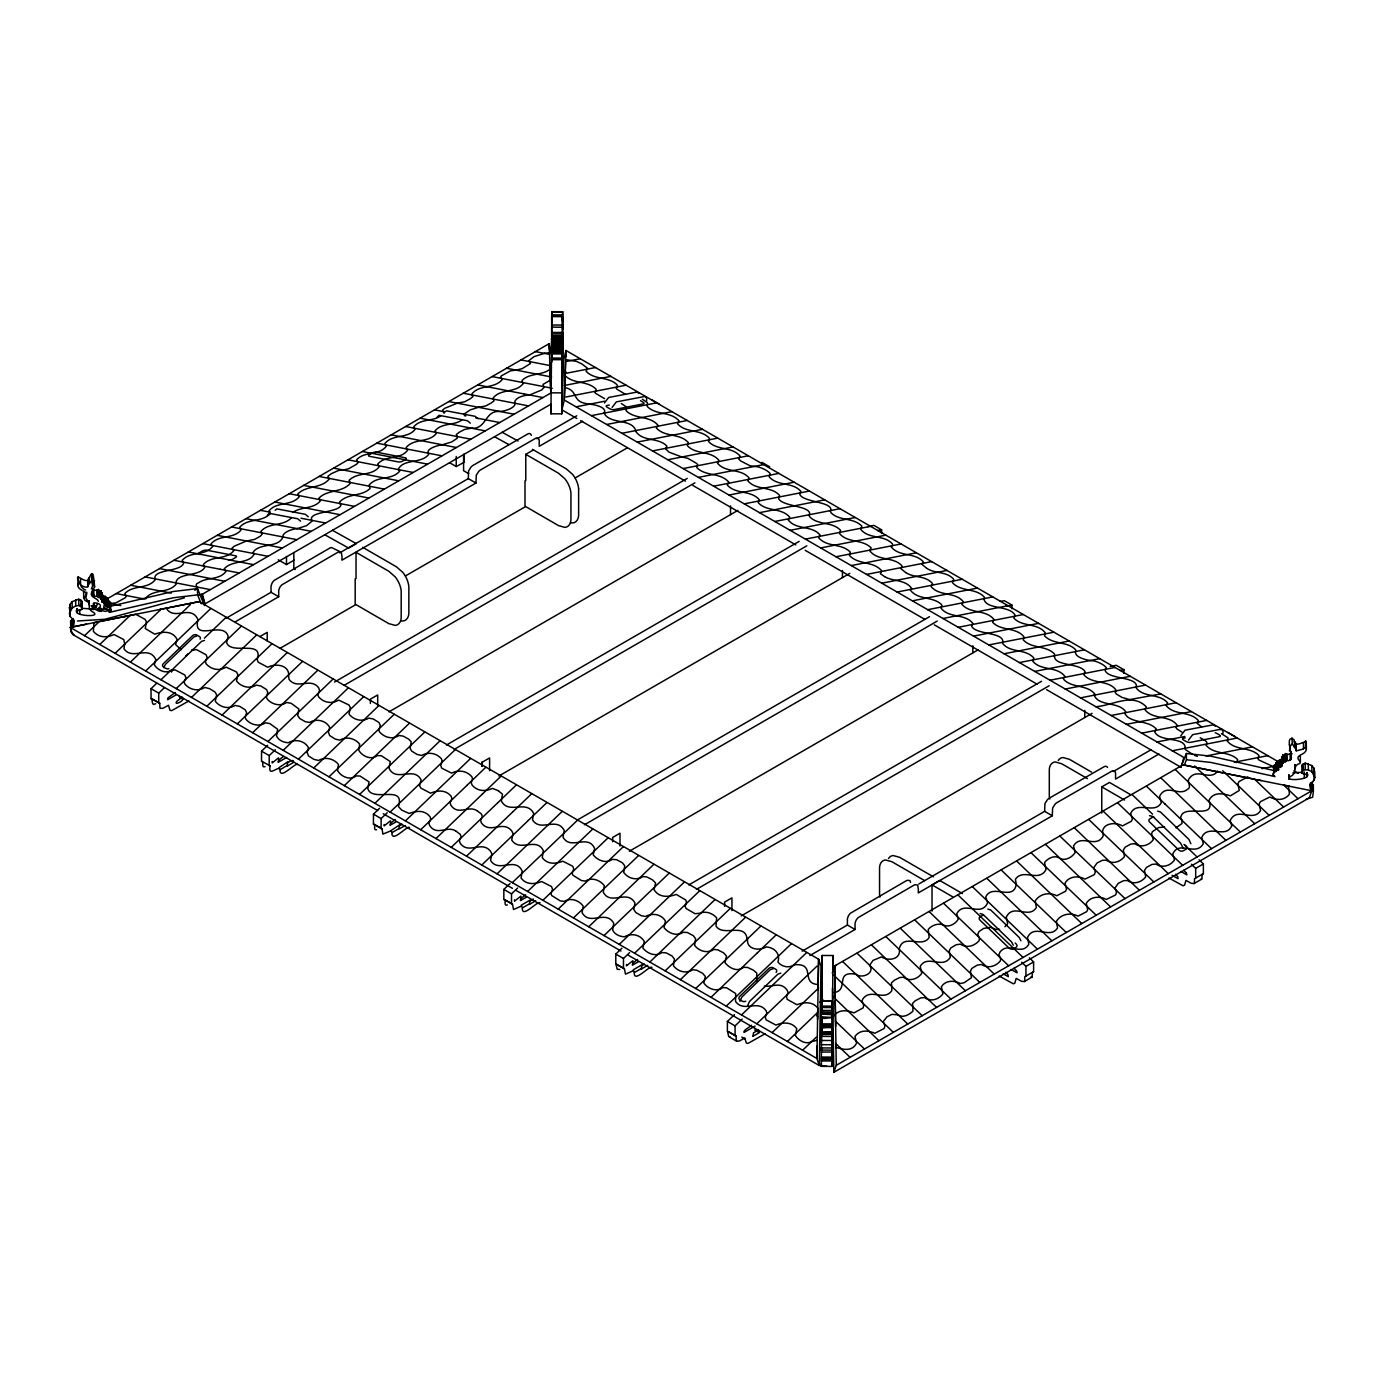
<?xml version="1.0" encoding="UTF-8"?>
<svg xmlns="http://www.w3.org/2000/svg" width="1384" height="1384" viewBox="0 0 1384 1384"><rect width="100%" height="100%" fill="white"/><g stroke="black" fill="none" stroke-linecap="round" stroke-linejoin="round"><path stroke-width="1.5" d="M562.406 360.515L562.51 342.177L551.611 342.021L551.87 362.037M551.697 340.377L551.818 332.973L551.801 346.917M561.8 410.892L561.748 413.851L550.901 413.816L551.576 350.014M107.26 598.788L549.188 343.647C550.988 356.882 549.984 351.951 562.423 351.882L562.665 333.008L562.648 338.44M562.475 340.101L562.51 346.536L551.593 346.398L562.458 346.433L562.492 338.198M562.527 320.102L562.631 311.729L551.766 311.677L551.714 321.019L551.68 316.417L562.527 316.434L562.544 325.24M562.475 351.865C562.44 348.301 562.458 355.896 562.475 351.986M562.51 353.456L562.492 346.986L551.593 347.211L551.576 349.858L562.492 350.1M562.44 351.121L562.458 345.481L551.593 345.429M562.475 346.761L562.631 336.918L562.527 340.274M562.492 337.921L562.579 324.548M562.492 336.398L562.544 329.305M562.527 329.478L562.527 318.043M821.663 1016.306L821.317 1066.355L832.182 1066.389L832.32 1001.376M832.338 1032.083L821.456 1032.516L832.338 1032.083L832.234 1042.498L832.251 1033.658L821.387 1033.606L821.369 1042.463M821.421 1022.655L821.508 1020.354L821.473 1030.301L821.594 1021.444M821.421 1022.032L821.421 1016.6L821.56 1019.385M821.577 1018.07L821.56 1016.444L821.594 1018.364M821.352 1036.391L832.199 1036.443L832.182 1066.389M832.32 1032.741L832.286 1025.423M832.268 1025.561L833.064 955.514L822.2 955.479L822.027 972.329M832.32 1014.576C832.389 1010.579 832.424 1020.7 832.389 1015.804M551.732 332.835L551.68 351.276M562.527 332.471L551.68 332.42L551.766 311.677M551.818 358.023L551.576 350.93L562.44 350.982M561.748 413.851L562.665 346.969M551.593 346.657L562.44 347.92L562.631 340.689L562.492 336.035L551.645 336.001L551.766 319.808M562.579 331.606L562.527 335.239M562.475 347.574L551.576 347.626L551.749 336.398M562.544 344.789L551.611 344.945M562.527 342.713C564.032 337.99 551.507 340.256 551.611 341.658C570.917 343.215 562.267 340.585 551.611 341.121M832.303 1032.568L821.456 1032.516L821.577 1020.164L821.404 1023.849L832.268 1023.883M821.49 1022.413L821.49 1023.312L821.49 1020.389L821.473 1027.724L821.542 1025.457M821.421 1021.219L821.542 1016.41M821.439 1008.607C821.992 1017.828 817.494 1020.043 832.424 1017.292M821.473 1008.261L821.473 1003.677M832.303 1007.569L821.439 1007.517L821.473 1001.064L832.32 1001.099L832.407 1018.434M821.56 1022.776L821.594 1020.475M832.389 1016.652L832.424 1019.091M881.591 533.446L881.591 529.812L873.927 525.384L867.854 526.526M1011.981 608.718L1011.981 605.102L1004.3 600.673L1000.269 601.434M1123.929 673.351L1123.929 669.735L1116.265 665.306L1110.193 666.448M562.527 317.524L562.527 316.469L551.68 316.417L551.697 318.631M562.406 357.954L562.423 356.761M562.613 316.78L562.579 324.323M562.561 320.465L562.631 311.729M562.596 338.578L562.613 336.45M562.579 325.586L562.561 327.281L551.68 327.091M821.421 1021.011L821.421 1018.416M821.56 1024.904L821.594 1022.672L821.56 1024.073M821.473 1010.908L821.473 1009.23M551.576 349.391L562.44 349.235L561.973 381.603M562.596 320.137L562.579 321.849M562.406 357.712L562.613 343.768M551.662 349.685L551.68 348.56L562.44 348.612L562.423 352.28M562.492 341.571L551.611 342.35M562.665 345.948L562.683 343.163M832.407 1016.029L832.268 1017.465L821.421 1016.842M551.576 352.332L562.423 352.384L562.458 353.923L551.559 353.941M562.527 341.018L562.631 339.461M821.49 1034.557L821.473 1032.17M821.577 1017.344L821.508 1017.621M832.32 1001.099L821.473 1001.064M551.611 341.45L562.475 341.156M562.44 353.162L551.576 353.093M562.406 356.069L562.423 355.428M821.75 1010.441L822.113 966.015M821.854 1012.88L822.2 955.479M821.663 1033.831L821.819 1016.929M832.389 1014.853L832.286 1016.894M1306.288 743L1306.288 741.893C1303.278 741.028 1294.351 748.917 1293.919 739.402C1284.473 734.731 1292.587 753.744 1291.203 759.384L1288.573 760.716L1285.459 759.799L1285.822 761.581L1282.812 761.978L1282.743 755.11L1285.753 755.318L1285.442 753.64L1285.303 760.387M1306.236 799.07L1312.62 797.271L1313.381 791.44L1310.596 789.157L1309.835 784.572L1314.194 780.074L1314.8 777.583L1311.911 771.805L1308.347 769.798L1303.001 770.127L1301.998 773.31L1305.475 774.573L1306.859 772.808L1307.897 774.919L1306.98 776.666C1304.039 780.299 1280.892 781.164 1292.345 775.403C1296.704 771.77 1292.604 765.11 1299.922 763.501L1300.389 761.875C1292.708 754.28 1305.51 755.993 1306.358 749.263L1305.596 740.665L1305.51 746.979L1302.776 749.211L1296.237 750.872L1295.424 742.135M551.766 339.426L551.749 340.17M561.921 383.974L561.869 388.593M817.581 1019.61L817.754 1008.019C812.391 1001.289 803.862 1002.051 796.855 1004.732L787.167 999.317L786.544 996.705L788.136 992.397L787.098 990.148C780.732 981.048 772.151 987.398 764.366 986.083M821.369 1050.491L821.404 1047.498M562.492 336.623L551.628 336.191L562.492 336.053M562.527 345.758L551.593 345.671M832.303 1027.62L821.439 1027.585L832.303 1026.98M562.492 360.705L562.423 363.975M817.131 1046.027L816.923 1058.501L819.328 1065.542L628.457 955.341M821.317 1066.355L821.387 1063.552M444.091 413.28L442.551 410.166L444.662 408.349L457.222 403.177M550.901 413.816L551.057 404.336M818.584 959.181L816.923 1058.501L70.255 627.419L199.21 601.59L818.584 959.181L820.989 966.205L819.328 1065.542M832.251 1012.223L821.369 1011.964M551.593 345.221L562.458 345.343M818.065 989.698L818.584 959.181M94.614 586.937C90.029 576.851 92.797 563.098 94.614 586.937L92.469 590.259L93.922 596.331C98.541 595.985 99.752 596.798 100.669 598.355C105.547 608.406 101.222 583.737 101.966 601.348M103.921 595.864C105.426 612.645 104.25 597.715 102.52 594.757M287.093 766.148L287.664 761.892L279.066 767.618M390.98 830.608L399.578 824.864L398.713 829.172L405.218 825.556M540.002 902.801C537.822 900.309 521.941 918.941 522.304 908.215A3.927 2.266 -60 0 0 522.27 907.679L521.37 905.119L529.968 900.154L529.38 904.409M651.951 967.433C649.771 964.942 633.889 983.574 634.27 972.848A3.927 2.266 -60 0 0 634.218 972.312L633.318 969.751L641.917 964.786L641.346 969.042M561.887 388.16L562.371 367.192M562.475 338.959L551.611 338.976M576.868 418.487L561.904 409.837L564.309 400.045L565.675 359.598L576.817 361.483L582.058 364.078L587.56 368.3L586.107 371.275C594.566 380.254 608.043 376.258 616.797 384.527L617.593 386.101L615.984 387.814L616.883 389.198L625.533 394.353M562.492 343.665L551.611 343.751L562.458 344.547M104.077 602.005L103.091 602.421L103.091 595.899M551.628 338.682L551.611 339.945M821.387 1033.606L832.251 1033.658M565.779 356.709L565.969 350.481L1278.954 762.117M73.127 619.34L70.619 621.329L71.38 627.142M70.619 621.329L70.809 631.796L73.888 634.668M201.234 603.787L197.618 594.878L173.26 597.767L109.094 612.42C114.578 608.873 106.239 607.472 107.987 605.984L108.073 605.085C101.689 603.874 106.758 586.712 104.924 603.234M561.904 409.837L563.565 360.29L565.969 350.481L564.309 400.045L1184.462 757.792M832.493 988.089L833.86 1072.323L1309.385 797.789L1311.79 790.766L1182.991 764.85L834.656 965.963L835.158 996.515M278.893 760.076L283.305 756.529M390.807 823.065L395.218 819.501M633.145 962.97L637.557 959.423M744.765 1030.215L751.581 1025.267M869.654 965.323L872.993 960.409L881.435 956.915C888.476 961.465 901.382 959.475 899.254 948.767C903.337 932.799 922.021 948.819 929.148 937.504L928.231 929.46C931.761 925.135 938.196 922.92 943.49 924.962M89.147 600.639L89.32 608.839L91.742 611.399C103.177 617.074 80.047 616.382 77.089 612.766L76.172 611.036L77.227 608.908L78.611 610.655L82.089 609.375L82.123 601.417L78.767 599.203L72.089 601.677L69.788 604.583L69.875 616.243L74.234 620.689L73.49 625.291L70.688 627.592M82.089 609.375L82.123 601.417M198.258 594.947L202.479 594.151L550.797 393.039L549.811 362.971M646.691 400.495L646.518 397.813L644.823 396.464L616.33 401.896L612.126 407.38M1223.041 733.243L1222.868 730.562L1221.172 729.212L1192.679 734.662L1188.475 740.129M188.899 700.961L171.702 710.615L169.972 710.303L168.485 705.252L163.053 708.262L160.267 708.366A3.373 1.955 -60 0 1 159.939 707.881L159.714 703.262L151.046 698.557L151.046 688.696L156.721 683.229M158.727 703.003L158.727 693.124L164.385 687.675M297.698 764.539C295.519 762.048 279.637 780.663 280.018 769.954A3.927 2.266 -60 0 0 279.966 769.418C278.34 765.266 267.648 777.981 270.191 765.888L261.524 761.183L261.541 751.166L267.648 745.319M409.612 827.528C407.432 825.037 391.551 843.652 391.932 832.926A3.927 2.266 -60 0 0 391.88 832.389L390.876 830.85L382.849 834.119L382.105 828.86L373.438 824.155L373.455 814.138L379.562 808.308M381.119 828.583L381.136 818.584L387.226 812.737M521.266 906.139L513.516 909.513L512.478 904.15L503.828 899.444L503.845 889.428L509.952 883.58M511.509 903.873L511.526 893.856L517.616 888.026M633.215 970.772L625.464 974.146L624.443 968.783L615.776 964.077L615.793 954.06L621.9 948.213M623.457 968.506L623.475 958.489L629.564 952.659M765.248 1033.71L748.035 1043.38L746.322 1043.069L744.834 1038L739.402 1041.01L736.617 1041.131A3.373 1.955 -60 0 1 736.288 1040.63L736.063 1036.028L727.396 1031.322L727.396 1021.444L734.471 1014.628M735.077 1035.751L735.077 1025.873L742.153 1019.056M1291.203 759.384L1291.255 751.564M105.53 596.642L107.987 598.822L107.295 600.483M1283.4 756.218L1281.67 756.927L1282.311 757.999M339.599 552.908L468.294 478.604L468.605 470.837L470.975 467.083A6.937 4.014 -60 0 1 472.913 465.457L528.29 433.694A6.868 3.962 -60 0 1 529.639 433.59A7.145 4.117 -60 0 1 530.591 433.97L531.421 435.303M225.817 618.406L271.039 592.3L271.039 586.816A5.917 3.408 -60 0 1 271.16 585.57L271.991 583.269A7.145 4.117 -60 0 1 272.942 581.799A6.868 3.962 -60 0 1 274.292 580.328L329.669 548.151A6.937 4.014 -60 0 1 331.606 547.562L341.329 552.303L342.021 556.852A58.249 33.631 -60 0 1 341.935 560.174L475.975 483.033L476.269 475.266L478.656 471.512A6.937 4.014 -60 0 1 480.577 469.885L535.971 438.123A6.868 3.962 -60 0 1 537.321 438.036A7.145 4.117 -60 0 1 538.272 438.399L539.103 439.731A5.917 3.408 -60 0 1 539.224 440.839L539.224 446.323L582.629 421.272M918.803 884.013L1044.643 811.353L1044.937 803.585L1047.325 799.831A6.937 4.014 -60 0 1 1049.245 798.205L1104.64 766.442A6.868 3.962 -60 0 1 1105.989 766.355A7.145 4.117 -60 0 1 1106.94 766.719L1107.546 767.411M809.848 955.583L855.053 929.477L855.053 923.993A5.917 3.408 -60 0 1 855.174 922.765L856.004 920.446A7.145 4.117 -60 0 1 856.609 919.495A6.868 3.962 -60 0 1 858.305 917.523L913.699 885.327A6.937 4.014 -60 0 1 915.637 884.739L917.679 885.068L918.37 889.601A58.249 33.631 -60 0 1 918.284 892.922L1052.307 815.782L1052.619 808.014L1055.006 804.277A6.937 4.014 -60 0 1 1056.926 802.634L1112.321 770.871A6.868 3.962 -60 0 1 1113.67 770.784A7.145 4.117 -60 0 1 1114.622 771.148L1115.452 772.497A5.917 3.408 -60 0 1 1115.573 773.587L1115.573 779.071L1158.979 754.021M106.724 604.998L106.741 598.303L105.27 598.615M145.977 598.788L146.22 597.473C154.61 588.84 168.761 593.632 176.477 583.823L175.889 582.906M739.904 1001.393L741.789 997.12L770.283 969.665L773.172 968.731M747.585 1005.822L749.453 1001.549L777.946 974.094L780.836 973.177M1294.68 766.58L1295.026 764.729M69.269 613.752L72.176 607.939L75.739 605.915L78.836 605.465L82.192 607.68M1280.373 760.923C1274.975 760.871 1282.484 776.459 1280.217 759.92C1282.068 760.889 1280.961 758.726 1282.311 758.83M1280.442 767.186L1280.408 760.768M168.398 697.553L175.249 692.519M521.18 898.424L525.609 894.791M1314.125 773.812L1314.143 768.414L1311.824 765.542L1305.164 763.12L1301.808 765.352L1301.998 773.31M1183.701 757.636L1181.763 765.473L1182.991 764.85M1311.669 785.489L1312.638 781.562M267.302 515.402L269.188 513.308L297.664 518.74L300.57 521.163M437.05 417.397L438.936 415.304L467.429 420.736L470.318 423.158M89.441 577.266C87.313 588.39 70.999 566.229 80.583 584.965C92.832 592.438 86.206 578.529 91.759 573.668M89.51 583.529L91.967 579.896L91.898 573.616M183.069 699.439L182.809 698.314A5.882 3.391 -60 0 0 182.29 698.193L179.211 696.412M293.546 762.048L293.287 760.941A6.055 3.495 -60 0 0 292.751 760.802L292.733 760.422M759.418 1032.187L759.297 1031.132A5.882 3.391 -60 0 0 758.622 1030.942L758.622 1029.904L753.501 1032.81L752.965 1036.287M288.478 675.306L289.048 679.336C297.491 690.408 310.5 676.655 318.822 688.056L319.566 690.702L317.818 694.803L318.701 696.982C324.081 703.02 332.108 704.024 338.786 700.114L348.958 705.01L350.36 707.639L349.01 714.092C353.872 720.147 362.227 722.102 368.853 718.106L373.403 719.04L378.974 722.517L380.323 725.424L378.818 729.939L379.527 731.911C384.475 737.586 392.589 739.834 398.99 735.475L403.298 736.167L408.764 739.194L411.204 741.772L410.131 748.329L411.723 751.114L417.034 754.418L421.584 755.456C428.244 751.737 436.41 752.844 441.496 758.916L442.205 761.079L440.717 765.421L441.686 768.137L451.582 773.137C458.398 769.677 466.391 770.594 471.754 776.614L472.584 778.811L471.2 782.773L472.238 785.299C477.791 791.579 485.628 791.562 492.462 788.413L498.05 790.593M604.462 402.952L608.649 397.467L637.142 392.035L638.837 393.367M1180.811 735.7L1184.998 730.216L1213.491 724.784L1215.187 726.133M1116.404 690.806C1109.657 679.388 1092.53 684.751 1084.07 675.011L1084.156 673.506L1114.985 667.451M110.703 610.638L110.651 602.438L107.139 600.881M288.702 675.081C288.893 664.701 275.07 663.213 267.804 667.278L258.22 662.227L257.199 659.666C263.911 639.01 231.266 655.566 226.595 642.626L228.135 636.242C223.205 620.482 193.327 641.917 197.687 620.776A6.453 4.706 -18.9 0 0 197.445 618.527C190.075 605.085 175.093 620.24 166.824 609.133M163.745 667.659L165.44 664.372L193.933 636.917L196.822 635.983M171.426 672.105L173.121 668.801L201.597 641.346L204.503 640.411M832.234 972.987L835.936 965.219M833.86 1072.323L836.282 1065.299L834.656 965.963M1276.826 763.259L1278.141 762.463M124.698 644.114L123.816 639.598L114.076 634.547C107.122 637.73 99.025 638.093 93.368 631.346L93.956 622.679L135.77 614.306L145.147 619.409L146.375 621.727L145.285 628.544L154.731 634.183C162.361 631.519 172.481 630.516 177.031 639.304L175.595 644.65L181.235 649.667M756.788 976.862L756.788 973.073L753.38 970.184L747.568 967.416L743.831 967.329L740.648 968.904M1312.551 791.008L1313.312 785.161L1311.513 783.725L1311.582 789.987M1181.434 765.681L1186.382 753.484L1210.741 756.166L1274.059 770.559M1184.808 763.795L1186.451 759.747L1186.382 753.484M1288.504 785.852L1288.902 790.022M103.177 602.161L102.226 602.213L102.71 601.227M89.199 604.808L89.043 602.784L84.995 600.345L83.68 597.923C91.361 590.293 78.594 592.075 77.712 585.363L78.334 576.765M124.664 644.148L123.972 648.698C132.328 661.05 148.538 644.529 155.804 659.528L154.351 664.856C157.344 669.683 164.731 673.783 170.249 670.877M93.541 582.75L94.527 580.674M756.719 976.914L756.633 980.962M275.156 510.212L276.852 508.879L305.345 514.312L308.234 516.734M92.001 591.314L91.967 591.383A12.785 10.449 -0.7 0 0 91.621 592.231C89.424 597.611 97.312 597.802 98.333 601.262M1186.451 759.747L1210.81 762.428L1274.975 776.58C1269.509 773.068 1277.83 771.615 1276.1 770.127L1278.314 768.137L1279.006 760.145M1236.535 762.619L1236.967 761.754M604.099 413.141C607.784 407.242 593.857 404.284 588.944 404.145A6.453 2.37 13.8 0 1 585.951 403.488C572.44 401.498 577.751 390.824 566.108 387.866M92.866 595.362L92.797 589.1L95.427 590.397L98.541 589.463L98.247 597.525M817.719 1011.791L816.525 1014.576L817.615 1017.032M1283.487 762.497C1281.151 763.864 1280.702 772.687 1279.992 759.972M1292.033 753.674L1291.151 754.955M1181.936 820.314L1182.005 823.497L1176.089 827.805M168.104 697.951L167.637 699.093A6.09 3.512 -60 0 0 167.654 699.716L176.183 694.837M1094.433 694.924L1094.934 694.145C1087.097 684.319 1072.773 688.419 1064.071 679.803L1063.344 678.264L1065.092 676.689C1057.082 665.687 1040.785 671.361 1032.551 660.912L1033.883 658.04C1025.475 648.352 1010.406 653.317 1002.57 643.37C1006.047 631.623 975.91 635.204 971.689 626.277L972.779 623.284C964.648 613.077 948.334 618.648 940.688 607.663L942.193 605.915L941.206 604.254C932.366 596.158 917.851 600.258 910.309 590.034L911.693 588.442C905.361 579.377 893.355 581.678 884.843 576.799M1278.643 760.75L1278.314 768.137M278.565 760.56L278.115 761.546A6.09 3.512 -60 0 0 278.115 762.324L286.661 757.446M390.478 823.549L390.011 824.691A6.09 3.512 -60 0 0 390.028 825.314L395.876 821.992M520.868 898.821L520.401 899.981A6.09 3.512 -60 0 0 520.419 900.586L526.266 897.264M632.817 963.472L632.367 964.613A6.09 3.512 -60 0 0 632.367 965.219L638.214 961.897M744.436 1030.699L743.986 1031.859A6.09 3.512 -60 0 0 743.986 1032.464L755.076 1026.098M104.181 604.566L103.714 607.887A16.297 13.304 -0.7 0 1 104.665 608.233L107.433 607.853M1278.591 770.213C1280.408 767.393 1274.404 769.746 1278.159 770.421M1105.332 669.354L1105.297 670.877C1109.535 679.925 1139.586 676.257 1136.247 688.056C1144.118 698.02 1159.221 693.09 1167.612 702.812L1166.228 705.684C1174.48 715.684 1189.323 710.771 1198.111 720.268L1198.717 721.514L1196.935 723.105L1201.606 726.981M78.559 583.062L77.712 585.363M1094.139 695.045C1098.775 706.895 1118.739 701.204 1125.711 711.757L1124.638 712.846M91.413 588.996L92.624 585.916L91.759 581.591M834.016 1015.718C839.05 1009.161 847.319 1010.078 853.945 1012.915L863.132 1007.881L863.72 1005.32L862.007 1001.099L862.837 998.919C870.847 987.778 883.943 1001.791 891.85 990.633L891.729 986.481M1217.712 771.061C1210.135 781.701 1197.541 767.463 1189.669 777.998C1185.638 781.354 1192.818 786.856 1187.195 789.537C1178.562 796.682 1166.47 782.946 1159.567 796.336L1160.398 799.589M445.216 411.602L446.617 410.875L475.11 416.307L477.999 418.729M1004.94 926.744L1007.673 923.768L1006.289 917.142C1013.261 902.749 1028.52 919.668 1036.356 907.558L1035.215 900.967C1039.713 893.701 1049.418 891.884 1056.788 895.759L1065.507 891.279L1066.528 889.341L1065.04 883.113C1069.088 876.089 1078.447 875.432 1085.021 879.117L1094.277 874.688L1095.35 872.041L1093.81 867.682L1097.045 862.993L1102.391 860.329L1106.231 860.156C1112.113 864.55 1120.175 862.128 1124.5 856.558L1123.306 850.07L1125.227 847.129L1130.763 844.067L1134.776 843.721C1140.849 847.942 1149.222 845.589 1153.287 839.621L1151.574 833.791L1152.405 831.663L1158.685 827.528L1164.532 827.044M626.122 408.851L626.104 410.737C635.066 419.629 649.459 415.286 657.936 425.147L656.362 428.002C664.995 437.586 679.648 432.881 688.298 442.534L687.277 445.596C695.754 454.921 710.407 450.371 718.867 460.197L717.448 463.086C725.614 473.259 740.872 468.052 749.073 477.964L747.966 481.009C756.494 490.714 771.234 485.853 779.624 495.472L778.604 498.465C781.925 506.976 814.052 505.627 809.121 515.592L810.159 517.305C818.896 525.418 832.234 521.491 840.607 530.332L839.569 533.601C847.735 543.324 862.509 538.86 871.176 547.96L869.827 550.884C877.889 561.195 892.715 556.385 901.624 565.433L902.281 566.834L900.569 568.374L905.638 572.543M176.218 688.592L241.352 626.173M757.429 952.798L710.978 997.328M647.331 404.682L647.228 406.481C656.137 415.529 670.565 411.117 679.111 420.909L677.537 423.763C686.083 433.469 700.806 428.694 709.473 438.33L708.47 441.392C716.895 450.821 731.582 446.236 740.042 455.993L738.641 458.9L740.786 461.01L750.007 465.751L758.449 466.944A17.369 6.384 13.8 0 1 770.265 473.778L769.158 476.823C777.652 486.528 792.392 481.684 800.834 491.268L799.762 494.261C803.101 502.842 835.14 501.406 830.331 511.423L831.351 513.118C840.088 521.284 853.444 517.305 861.834 526.145L860.779 529.415C868.893 539.414 883.684 534.483 892.351 543.774L892.732 545.106L891.036 546.697C899.081 557.06 913.959 552.199 922.851 561.281L923.509 562.683L921.779 564.205L926.83 568.374M1116.386 690.824L1115.054 692.19L1116.369 694.024L1121.922 697.38L1129.621 699.595L1160.847 693.92M695.702 988.522L760.837 926.086M242.944 648.11L256.628 634.979M97.053 608.977C108.852 603.545 84.995 599.376 96.378 607.403M84.562 635.671L98.195 622.61M99.804 644.477L128.92 616.572M115.097 653.317L161.599 608.752M130.407 662.14L190.525 604.479M145.683 670.963L210.766 608.528M160.959 679.786L171.581 669.614M185.629 656.137L188.241 653.629M192.584 649.477L191.511 650.497L196.424 649.563L206.112 654.788L207.15 657.469L205.386 661.621L206.095 663.766C211.337 669.787 219.468 671.223 226.128 667.14L236.353 671.88L237.875 674.562L236.526 681.032C241.37 687.104 249.76 689.128 256.403 685.097L260.971 686.083L266.541 689.578L267.839 692.467L266.368 697.017L267.164 699.006C272.215 704.75 280.295 706.653 286.748 702.484L291.228 703.349L298.84 708.954L297.75 715.649L299.809 718.538L305.38 721.739L309.653 722.413C316.313 718.279 326.001 720.407 329.686 727.396L328.337 732.015L329.669 735.561L335.343 739.143L339.858 740.111C346.502 736.219 354.702 738.191 359.667 744.09L358.767 750.266C362.245 756.321 371.223 760.387 377.348 755.612L381.24 755.681L390.253 761.563L389.025 768.189C396.014 782.894 413.833 765.646 421.117 779.953L419.525 785.593L420.805 788.067L430.459 793.153C437.5 790.454 445.51 789.399 451.149 796.284L451.928 798.62L450.094 802.755L450.907 805.246C458.26 816.076 468.467 804.952 477.03 810.73M204.417 638.145L226.076 617.351M191.494 697.415L243.359 647.695M206.804 706.255L271.904 643.819M222.063 715.061L287.197 652.643M237.339 723.884L302.473 661.466M252.615 732.707L317.749 670.288M267.925 741.547L333.025 679.094M270.191 765.888L269.205 765.611L269.223 755.595L275.312 749.747M283.184 750.353L348.284 687.917M298.442 759.159L363.594 696.757M313.736 767.999L378.87 705.563M328.994 776.805L394.146 714.386M344.305 785.645L409.422 723.209M359.58 794.451L424.732 732.049M374.856 803.291L439.974 740.855M390.115 812.097L436.41 767.739M436.6 767.532L455.249 749.661M405.391 820.902L451.686 776.545M451.928 776.337L470.543 758.501M420.684 829.743L466.962 785.368M467.169 785.143L485.784 767.307M435.96 838.566L482.203 794.243M482.497 793.966L501.094 776.147M451.219 847.371L497.462 803.049M497.738 802.772L516.336 784.936M466.512 856.194L512.789 811.837M513.032 811.63L531.646 793.776M481.788 865.017L528.082 820.66M528.29 820.435L546.905 802.582M497.064 873.84L543.358 829.483M543.566 829.293L562.198 811.422M512.322 882.646L577.474 820.228M527.615 891.469L592.715 829.033M542.891 900.292L608.026 837.874M558.202 909.132L623.302 846.697M573.46 917.938L638.578 855.52M588.736 926.761L653.853 864.325M604.012 935.584L669.164 873.166M619.271 944.39L684.423 881.989M634.564 953.23L699.681 890.794M649.84 962.036L714.974 899.617M665.133 970.859L730.25 908.44M680.392 979.682L745.543 917.263M757.308 952.919L776.095 934.909M726.237 1006.151L791.371 943.732M741.495 1014.956L806.664 952.555M756.788 1023.779L816.975 966.136M772.082 1032.62L818.601 988.038M787.392 1041.443L816.508 1013.538M802.634 1050.248L816.266 1037.187M747.152 939.2C745.18 921.9 723.14 937.331 716.012 926.052L716.653 917.834C712.864 913.44 706.255 910.914 700.65 912.921M983.938 598.58L984.491 597.334C976.222 587.819 961.759 592.075 952.971 583.218L952.175 581.816L954.026 580.259L953.23 578.754C945.999 571.177 935.221 573.824 927.072 568.513M1285.39 753.536L1288.487 754.453L1291.134 753.121M1124.604 712.881C1129.344 723.884 1148.512 719.611 1156.297 729.108L1155.536 730.423M551.455 367.885C543.393 376.154 530.539 372.296 522.322 380.185L521.733 381.638L523.446 383.281C516.059 393.471 500.351 388.195 492.929 398.298L494.071 400.824L491.199 403.003L485.697 405.979L478.501 407.294M463.692 414.37L470.283 409.872L478.449 407.294M101.724 593.822L101.101 590.83L98.177 591.245M1276.1 770.127L1275.927 762.965L1278.297 760.975M1084.174 673.472L1085.16 671.949C1080.696 662.313 1052.428 666.846 1054.573 654.943L1054.435 653.923C1045.941 645.082 1031.755 649.027 1023.226 639.875L1024.125 637.021C1016.081 626.727 1001.341 631.45 992.657 622.316L993.868 619.323C985.633 609.185 970.167 614.167 961.776 604.202L963.385 601.815C955.358 591.66 940.584 596.469 931.761 587.37L930.965 585.968L932.816 584.429L932.003 582.941C924.789 575.363 914.028 577.958 905.88 572.682M1105.384 669.32L1106.387 667.815A17.369 6.384 13.8 0 0 1094.536 660.981C1088.568 660.808 1072.981 657.504 1075.766 650.791L1075.645 649.771C1067.168 640.913 1052.982 644.909 1044.47 635.74L1045.352 632.869C1037.308 622.558 1022.534 627.298 1013.866 618.146L1015.095 615.171C1009.178 604.808 985.996 610.119 983.816 598.667M80.462 604.341L82.002 603.113M999.179 976.049L1013.382 983.834L1014.87 983.09L1016.167 978.367L1021.6 981.36L1024.402 981.481A3.373 1.955 60 0 0 1024.714 980.979L1024.748 977.121A2.803 1.626 60 0 1 1024.835 976.654L1033.606 971.672L1033.606 961.949L1029.367 957.814M1024.195 981.637L1032.083 977.052L1032.429 972.692A2.803 1.626 60 0 1 1032.499 972.225L1033.606 971.672M1168.944 878.044L1183.13 885.829L1184.618 885.085L1185.932 880.362L1191.364 883.355L1194.15 883.476A3.373 1.955 60 0 0 1194.479 882.975L1194.513 879.117A2.803 1.626 60 0 1 1194.582 878.65L1203.371 873.667L1203.371 863.945L1199.115 859.81M1193.942 883.632L1201.831 879.048L1202.177 874.688A2.803 1.626 60 0 1 1202.264 874.221L1203.371 873.667M291.142 518.118C282.717 526.612 269.136 522.166 260.953 531.3L262.164 534.207L260.244 536.248L254.691 539.379L246.473 541.006L282.25 547.96M626.173 408.834L626.26 406.81L621.312 403.488M1273.366 774.798L1274.007 767.618M647.383 404.682L647.366 402.554L642.332 399.232M194.781 590.207C200.092 588.529 193.033 584.584 198.258 582.975C206.666 576.868 218.724 580.553 225.886 571.609L224.173 568.945C231.405 559.828 250.158 564.239 254.241 553.652M1227.66 739.904L1227.989 737.828L1221.466 733.641M293.391 762.515L287.318 766.027M535.694 900.776L529.622 904.288M647.643 965.409L641.571 968.921M1276.775 765.023L1273.955 765.456L1273.107 767.93M1227.66 739.921L1227.106 740.89C1235.306 751.062 1250.081 746.426 1258.938 755.456L1257.762 758.519L1259.094 760.093L1272.19 766.13M292.751 512.53C300.985 506.354 313.372 509.381 320.431 500.87L320.171 499.728M1155.484 730.458L1154.758 731.894C1159.619 742.689 1185.725 736.15 1185.206 748.398A6.453 2.37 13.8 0 0 1185.465 749.609L1192.973 754.609M100.513 592.144L100.599 598.407M440.631 415.961C432.5 421.705 421.168 418.452 414.006 426.497L413.47 427.639L415.01 429.438C407.519 438.884 393.246 433.953 385.202 443.105L384.735 444.281L386.534 445.907C379.32 456.045 364.597 450.752 356.605 459.817L357.972 462.775L356.501 464.332L348.543 468.778L343.318 470.006M753.19 1036.166L759.262 1032.654L754.661 1029.99M461.754 420.13C453.606 425.822 442.292 422.604 435.147 430.666L436.219 433.59C428.659 442.984 414.439 438.088 406.377 447.257L405.91 448.416L407.744 450.042C400.478 460.163 385.773 454.869 377.797 463.969L379.164 466.892C371.396 476.528 357.401 471.736 349.097 480.352L349.979 482.428M201.718 594.307L204.901 603.96L551.351 403.938M278.253 559.811L286.488 564.568L294.169 560.139M449.644 462.758L456.236 466.564L464.176 462.273M536.975 438.763L576.765 415.788M235.297 621.797L278.703 596.729L278.703 591.245A5.917 3.408 -60 0 1 278.824 589.999L279.672 587.698A7.145 4.117 -60 0 1 280.26 586.729A6.868 3.962 -60 0 1 281.973 584.775L337.35 552.579A6.937 4.014 -60 0 1 339.288 551.991L341.104 552.164M525.782 480.525L525.782 454.333L533.463 449.904M259.898 636.571L267.216 632.35L267.216 640.861M280.312 648.179L355.186 604.964L355.186 578.772M405.46 575.934L525.003 506.907L525.003 480.732M575.19 477.947L627.367 447.811M334.547 682.035L687.242 478.397M344.08 685.374L694.906 482.826M287.63 762.671L291.003 760.733M280.156 769.608L286.453 765.957M388.887 711.895L737.845 510.419M446.461 745.007L799.156 541.386M454.125 749.436L806.82 545.815M399.543 825.66L402.035 824.224M392.07 832.58L398.367 828.947M498.932 775.957L849.759 573.409M576.834 820.297L929.546 616.659M584.515 824.726L937.21 621.087M529.934 900.949L533.307 898.994M522.46 907.869L528.757 904.236M629.322 851.246L978.28 649.771M688.799 884.93L1041.495 681.291M696.463 889.358L1049.159 685.737M641.882 965.582L644.373 964.129M634.408 972.502L640.706 968.869M741.27 915.879L1092.097 713.314M802.166 951.154L847.389 925.048L855.053 929.477M1113.324 771.511L1151.298 749.592M932.02 911.07L932.02 884.878L939.701 880.449L962.486 893.614M1101.768 813.065L1101.768 786.873L1109.449 782.444L1130.261 794.468M819.83 1002.206L823.48 1000.096M836.282 1065.299L1311.79 790.766M1025.942 976.101L1025.942 966.378L1033.606 961.949M1195.689 878.096L1195.689 868.373L1203.371 863.945M565.191 373.784L566.367 372.728L565.278 371.172M811.82 1041.477L817.235 1040.266M811.681 1041.564C806.059 1045.006 798.36 1040.422 795.333 1035.422L796.786 1028.693C791.406 1021.6 783.015 1022.188 775.888 1025.077L766.096 1019.818L765.317 1017.171L766.909 1012.863L766.027 1010.614C757.654 999.161 743.831 1012.967 735.544 1001.445L735.683 993.539L726.617 987.795L722.777 987.605C716.583 992.363 708.02 988.781 703.799 983.038L705.373 976.481L702.622 973.333L696.792 970.236L692.848 969.734C686.395 973.921 678.056 971.862 673.437 965.738L674.423 959.077L672.122 956.033L666.171 952.849L662.036 952.573C655.687 957.088 647.314 953.593 642.851 948.04L644.269 941.501C640.256 934.39 631.139 932.954 624.443 936.795A17.369 12.664 -18.9 0 1 612.628 929.961L613.752 923.284C605.829 909.167 589.619 926.484 582.076 912.592L583.148 906.036C578.772 900.206 570.606 897.386 564.188 901.416L560.243 900.88L551.749 895.586L550.918 893.614L552.562 889.376L551.541 886.573L541.646 881.539C534.605 884.307 526.37 885.085 521.076 878.062L522.131 870.968C515.038 856.229 498.828 873.477 490.559 860.45L491.874 853.859L490.663 851.454C481.788 839.846 468.622 855.243 460.042 843.046L459.401 840.607L461.114 836.611L460.163 834.275L456.063 831.196M170.301 670.825L175.024 669.856L184.764 674.959L185.958 677.676L184.193 681.862L184.799 683.973C189.954 690.01 198.137 691.637 204.763 687.467L209.555 688.661L215.039 692.087L216.665 694.803L215.281 701.273C220.056 707.345 228.464 709.508 235.107 705.442L239.657 706.342L245.279 709.836L246.646 712.743L245.158 717.293L245.919 719.282C250.919 725.008 259.016 727.067 265.469 722.811L269.897 723.624L277.613 729.23L276.523 735.925A17.369 12.664 -18.9 0 0 288.356 742.741C295.034 738.606 304.774 740.682 308.494 747.706L307.144 752.308L308.476 755.923L313.995 759.401L318.545 760.456C325.24 756.564 333.44 758.415 338.44 764.383L337.558 770.577C340.983 776.597 349.996 780.766 356.103 775.957L360.013 775.991L369.044 781.891L367.798 788.517C372.036 802.997 405.529 783.932 398.419 806.526L401.706 810.124L409.18 813.463C416.238 810.834 424.265 809.675 429.94 816.595L430.735 818.93L428.867 823.099L429.68 825.608C437.033 836.455 447.257 825.245 455.82 831.057M1201.623 879.203L1200.655 879.324M1031.876 977.208L1030.492 977.26M551.386 379.527L543.064 384.406L544.033 387.433L541.715 389.925L529.674 394.976M97.243 608.925L101.188 611.105M155.7 703.712C150.873 706.636 153.226 699.387 151.046 698.557M700.425 913.146L695.045 913.734L686.101 908.51L685.115 906.157L686.533 902.281L685.789 900.015L676.292 894.445C668.697 897.091 659.061 898.06 654.027 889.618L655.635 883.044L652.435 879.792L646.726 876.92L642.972 876.574C636.571 880.847 628.198 878.563 623.7 872.456L624.755 865.83L622.402 862.786L616.486 859.637L612.368 859.395C606.036 863.91 597.663 860.45 593.2 854.897L594.636 848.444C587.612 833.393 570.519 850.883 563.011 837.112L564.222 830.4C556.489 816.214 540.642 832.632 532.546 819.882L533.636 813.256C526.006 799.139 508.637 815.089 501.285 800.852L502.496 794.208L498.275 790.731M1149.481 815.66L1152.803 816.439L1180.639 843.254L1183.182 848.184M1236.985 761.719L1237.625 759.505C1228.733 750.612 1213.993 755.197 1205.879 744.99C1209.772 741.703 1202.731 739.437 1200.17 737.759M549.759 352.522L544.518 353.387M184.418 597.836L105.08 619.236L77.435 621.001M619.738 969.457L617.16 969.267L615.932 964.06M1160.276 729.506L1206.675 720.389M625.481 420.771L671.932 411.653M834.085 992.553C849.707 990.252 833.912 970.53 855.796 974.215M1247.849 776.787L1239.009 781.562L1237.901 783.811L1239.251 790.454L1230.411 795.835C1223.127 793.343 1213.37 791.613 1208.976 800.333C1215.55 819.293 1187.507 805.488 1181.78 814.692L1180.552 817.338L1181.901 820.245M265.071 766.667C260.763 768.362 264.465 761.148 261.524 761.183M507.374 904.946C503.067 906.624 506.786 899.427 503.828 899.444M687.208 420.476L622.073 433.261M1126.282 724.351L1139.966 721.669M159.593 609.531L199.21 601.59M86.465 624.184L70.255 627.419L72.66 634.443L377.694 810.557M1084.156 673.506L1049.885 680.253M566.644 361.414L580.277 358.733M566.402 373.248L595.518 367.538M564.291 385.496L610.811 376.379M565.935 397L626.122 385.202M576.228 406.792L604.721 401.222M609.254 405.045L606.78 405.547A3.252 1.194 13.8 0 0 606.936 407.104L609.86 408.799A3.252 1.194 13.8 0 0 613.821 409.647L643.197 403.903A3.252 1.194 13.8 0 0 643.024 402.156L640.498 400.685M591.522 415.615L656.673 402.848M606.815 424.438L625.585 420.753M637.349 442.084L702.518 429.317M652.643 450.907L717.777 438.123M667.936 459.73L733.053 446.946M683.212 468.553L748.329 455.768M698.47 477.359L763.639 464.609M713.746 486.182L778.898 473.414M729.057 495.022L794.157 482.22M744.315 503.828L809.45 491.061M759.608 512.651L824.708 499.866M774.867 521.474L840.019 508.707M790.178 530.314L855.295 517.512M805.436 539.12L870.571 526.352M820.695 547.926L885.829 535.158M835.988 556.766L901.105 543.964M851.246 565.572L916.398 552.804M866.557 574.412L885.154 570.762M885.431 570.692L931.674 561.627M881.798 583.2L900.396 579.55M900.69 579.498L946.933 570.433M897.109 592.041L962.226 579.256M912.367 600.846L977.502 588.079M927.661 609.687L992.778 596.902M942.919 618.492L1008.036 605.708M958.178 627.298L1023.33 614.531M973.488 636.138L1038.588 623.354M988.747 644.961L1053.916 632.194M1004.04 653.784L1069.175 641M1019.299 662.59L1084.45 649.823M1034.609 671.43L1099.726 658.646M1065.144 689.059L1130.278 676.292M1080.42 697.882L1145.554 685.097M1095.713 706.705C1112.321 705.753 1132.198 692.173 1146.367 706.93L1145.018 709.802C1153.27 720.216 1169.688 714.507 1177.524 725.631L1175.76 727.206L1176.798 728.849L1181.85 732.067M1111.006 715.528L1176.106 702.743M1139.551 721.756L1191.416 711.584M1141.558 733.174L1160.328 729.489M1156.834 741.997L1184.86 736.478M1220.342 729.524L1221.934 729.212M1185.223 737.862L1183.078 738.312A3.252 1.194 13.8 0 0 1183.337 739.886L1186.261 741.582A3.252 1.194 13.8 0 0 1190.223 742.395L1219.598 736.634A3.252 1.194 13.8 0 0 1219.373 734.904L1216.847 733.451A3.252 1.194 13.8 0 0 1215.221 732.793M1172.127 750.82L1237.209 738.018M1205.983 755.975L1252.503 746.841M1234.286 762.255L1267.796 755.681M1262.07 768.639L1274.733 766.148M94.562 608.51L91.465 608.354M604.081 413.159C610.309 424.94 631.381 418.037 635.758 430.562M877.543 530.574L881.591 529.812M1005.909 606.244L1011.981 605.102M1119.881 670.496L1123.929 669.735M204.434 605.587L197.549 588.615L173.19 591.504L109.872 606.4M1302.517 772.22L1292.829 772.947M376.569 829.76C372.694 830.815 376.344 824.103 373.438 824.155M471.477 428.192L464.747 429.386L459.609 432.033L456.305 434.49L457.239 436.548M1157.595 811.093L1160.484 812.01L1188.977 839.465L1190.863 843.738M987.847 909.098L990.736 910.015L1019.229 937.47L1020.925 940.774M980.166 913.526L983.055 914.443L1011.548 941.916L1013.244 945.203M529.588 394.976C524.432 395.149 515.609 397.208 514.623 402.26C517.495 407.571 503.88 411.74 499.018 411.446C484.763 410.771 486.441 429.507 471.563 428.192M441.98 444.904L451.686 441.963L457.222 438.278L457.291 436.565M343.267 470.006L338.665 470.422L331.485 473.605L327.922 476.217L328.804 478.31M101.499 611.33C97.831 612.316 96.292 608.043 92.78 609.583L91.655 608.614M297.266 528.619C292.335 528.999 283.045 531.958 282.665 536.715M441.755 444.869C437.673 445.354 424.853 449.056 428.711 453.744L428.625 454.471C421.203 464.124 403.142 458.398 398.211 469.557M730.112 1036.962L728.607 1036.201L727.552 1031.305M516.111 370.099L522.131 368.663L530.522 363.49L528.826 360.67L534.068 356.622L544.379 353.37M999.611 929.339L995.909 929.46L990.615 927.263L983.695 928.422L978.903 931.622L977.727 934.356L979.543 938.646L979.094 940.67C974.457 946.189 966.482 948.421 960.358 944.148L956.05 944.788L950.687 948.04L949.234 950.825L950.306 957.244C942.504 969.7 927.678 953.939 920.204 966.343L921.761 973.385C917.644 979.076 909.409 981.896 903.544 977.277L899.773 977.502L894.254 980.27L891.4 982.969L891.694 986.411M835.694 1047.29C842.873 1049.505 852.198 1052.013 856.627 1043.052L854.949 1036.46C859.966 1029.523 868.131 1030.25 874.826 1033.294L884.151 1028.485L884.947 1025.873L883.234 1021.617L886.988 1016.808L891.901 1014.368L898.181 1014.87M516.042 370.116L510.627 370.791L501.319 375.894L500.506 377.434L502.236 379.078L501.562 380.34C493.379 388.921 479.089 384.51 471.736 394.111L472.965 396.603L470.318 398.696L464.799 401.723L457.291 403.177M110.011 603.528L120.719 605.569M297.283 528.619L306.608 525.661L312.127 521.076C306.21 511.094 338.215 513.101 340.897 505.316L339.443 502.184C347.643 493.067 361.449 496.821 370.047 488.517L369.13 485.075C377.14 475.335 391.81 480.732 399.751 471.062L398.246 469.574M110.201 603.528L115.824 602.905L125.062 597.905L126.325 596.383L124.889 593.494C133.227 584.671 147.431 589.532 155.25 579.775C151.375 568.686 180.785 572.44 183.726 563.046L182.169 560.399C190.283 550.918 205.143 556.282 212.686 546.421L210.956 543.998C218.793 534.397 233.169 539.397 240.972 530.107L239.743 527.2C247.909 518.031 261.507 522.495 269.932 514L270.07 512.201L260.469 510.333M551.766 311.798L562.631 311.85M551.766 314.877L562.613 314.912M551.662 325.015L562.51 325.05M551.662 333.994L562.527 334.028M551.628 336.796L562.492 336.848M551.628 337.385L562.492 337.437M551.628 337.54L562.492 337.748M551.628 338.405L562.492 338.457M551.611 339.824L562.475 339.997M551.576 348.163L562.44 348.214M551.541 358.058L562.406 358.11M551.559 358.923L562.423 358.958M551.559 359.65L562.406 359.684M550.936 392.831L561.8 392.883M821.456 1006.099L832.303 1006.151M832.286 1010.476L821.439 1010.424L821.473 1001.341M821.369 1013.607L832.216 1013.659M821.387 1014.005L832.216 1014.749M821.404 1025.198L832.268 1025.25M832.303 1026.305L821.473 1026.807M821.404 1034.454L832.338 1034.384M821.335 1040.474L832.182 1040.509M821.317 1044.695L832.165 1044.73M821.3 1047.93L832.165 1047.982M821.317 1050.075L832.165 1050.127M821.335 1052.03L832.199 1052.065M821.335 1057.047L832.199 1057.099M821.335 1058.466L832.182 1058.501M821.317 1059.4L832.182 1059.435M821.317 1060.957L832.165 1061.009M821.335 1066.199L826.767 1066.216M106.014 606.313C109.457 605.708 103.852 603.199 105.495 606.088M91.084 608.925L81.414 608.285M570.502 522.858L572.613 522.962A17.283 9.982 60 0 0 578.633 515.436L578.616 488.812M400.755 620.862L402.865 620.966A17.283 9.982 60 0 0 406.308 619.478A17.127 9.896 60 0 0 408.851 613.493L408.851 586.816A17.283 9.982 60 0 0 402.865 572.44L396.499 566.852L362.695 547.32M740.596 968.938C734.939 971.257 728.382 966.984 724.957 962.607L726.531 956.05L723.624 952.867L717.812 949.856L713.954 949.424C707.535 953.68 699.179 951.414 694.595 945.341L695.633 938.681L693.228 935.636L687.277 932.487L683.194 932.262C676.862 936.778 668.437 933.214 664.043 927.661L665.462 921.121C661.362 914.011 652.297 912.696 645.567 916.485L641.311 915.706L635.775 912.489L633.837 909.565L634.927 902.904C626.969 888.891 610.742 906.191 603.268 892.196L604.306 885.673C599.877 879.861 591.764 877.058 585.363 881.089L581.384 880.535L572.941 875.224L572.128 873.269L573.789 869.031L572.734 866.246L562.856 861.211C555.814 863.979 547.58 864.706 542.286 857.682L543.341 850.606C536.317 836.611 519.882 852.613 511.717 840.071L513.066 833.514L511.838 831.092C502.963 819.553 489.867 834.863 481.286 822.702L480.611 820.279L482.324 816.266L481.355 813.948L477.272 810.868M220.298 569.291L173.951 560.278M682.243 457.135L669.026 452.153L665.652 448.849L666.88 446.115C658.49 436.981 641.882 442.153 635.342 430.632M96.153 607.282L91.015 605.742L94.389 608.476M682.468 457.083L687.865 458.329L696.792 463.519L697.778 464.989L696.377 466.529L697.103 467.896C706.099 476.65 720.476 472.307 728.866 482.22L727.275 485.075C735.959 494.59 750.561 489.919 759.211 499.572L758.155 502.6C766.598 511.959 781.251 507.34 789.71 517.149L788.257 519.986C796.354 530.245 811.491 525.124 819.882 534.76L818.688 537.788C827.096 547.562 841.662 543.03 850.347 552.164L849.274 555.192C857.872 565.104 873.114 560.728 881.608 570.71L880.397 573.703L884.618 576.661M898.251 1014.904C902.956 1018.295 909.184 1014.749 912.904 1011.168L912.904 1006.825M228.36 559.897L228.827 559.966A3.252 1.194 -13.8 0 0 232.789 559.153L235.713 557.458A3.252 1.194 -13.8 0 0 235.972 555.884L206.649 550.175A3.252 1.194 -13.8 0 0 202.202 551.091L199.694 552.545A3.252 1.194 -13.8 0 0 199.469 554.275L200.265 554.43M535.366 351.623L548.912 354.252M520.989 359.927L550.053 365.566M506.561 368.248L551.628 377.019M492.133 376.586L552.216 388.264M523.982 393.886L542.788 397.537M477.705 384.908L524.155 393.938M463.294 393.229L528.359 405.875M448.9 401.55L513.931 414.197M434.49 409.854L444.991 411.896M464.315 415.65L465.82 415.944M475.75 417.882L499.538 422.501M420.044 418.193L485.109 430.839M405.65 426.514L470.681 439.161M391.222 434.835L456.27 447.482M376.811 443.157L441.859 455.82M427.448 464.124L362.383 451.495M347.99 459.799L413.038 472.446M333.579 468.121L398.609 480.784M319.168 476.442L384.198 489.106M303.684 485.386L368.75 498.015M289.256 493.707L354.339 506.336M274.862 502.029L339.893 514.675M325.5 522.996L300.951 518.221M246.023 518.671L311.089 531.3M231.63 526.975L296.678 539.639M217.184 535.314L246.421 541.006L234.311 546.161L232.166 548.081L232.772 549.448M202.808 543.618L267.821 556.282M188.362 551.957L253.41 564.62M220.229 569.274L239 572.924M159.558 568.599L205.991 577.612M205.818 577.595L224.589 581.245M145.13 576.92L210.16 589.584M130.719 585.242L171.305 593.13M116.291 593.58L144.801 599.116M1257.295 779.798L1261.412 780.628M502.184 432.292L518.066 441.012M494.503 436.738L508.81 444.541M332.42 530.297L356.38 543.687L348.716 548.116L324.756 534.743M1228.075 773.933L1252.918 778.915M1289.248 786.233L1283.487 785.074M1222.591 772.826L1183.753 764.989M124.093 616.641L130.39 615.551A16.989 12.387 -18.9 0 1 130.892 615.274M1281.878 756.771L1282.12 765.456M816.785 984.387C801.457 982.588 814.899 964.579 796.942 964.648A6.453 4.706 -18.9 0 0 793.949 965.029C788.672 968.333 781.787 966.811 777.894 962.036C780.507 954.424 775.334 947.642 766.269 946.933C759.193 951.171 746.045 949.528 747.568 938.836M102.035 592.681L102.226 602.213M110.962 610.084L104.267 609.098A19.065 15.57 -0.7 0 0 103.644 609.219L102.624 609.081A12.802 10.449 -0.7 0 1 101.551 608.579C95.323 606.694 103.627 612.628 106.706 611.053A4.273 3.495 -0.7 0 0 107.398 611.001L110.166 610.794M1292.033 737.637L1292.241 743.952L1295.493 748.398M1292.241 743.952L1290.061 746.374L1289.473 750.976M85.652 589.982L85.341 589.878A8.944 7.301 -0.7 0 1 84.061 589.359L81.05 586.539M1197.368 756.373L1194.634 755.387M95.704 606.365L95.842 606.417A2.976 2.422 -0.7 0 1 95.15 606.071L94.562 605.5A5.069 4.152 -0.7 0 1 94.164 604.635L93.697 603.407M855.866 974.249C861.748 979.076 875.276 973.281 869.671 965.357M943.715 925.187C948.853 927.747 955.444 923.803 958.178 919.409L957.52 916.779M1060.386 858.703C1065.732 860.934 1072.617 857.025 1075.195 852.319L1073.534 845.935C1081.077 833.151 1096.215 849.326 1103.256 835.798L1102.789 833.341M89.268 601.59L88.87 601.4A8.84 7.214 -0.7 0 1 87.4 600.362L85.825 597.957L86.898 592.94A7.283 5.951 -0.7 0 0 86.5 592.179M604.566 398.627L595.795 393.471L594.774 392.035L596.348 390.323L595.726 388.817C587.076 380.531 573.651 384.216 565.139 375.67M1060.334 858.668C1055.3 854.43 1048.086 858.011 1044.557 862.526L1046.027 869.602C1038.536 882.975 1023.451 867.733 1015.406 879.29L1016.271 884.462M1172.075 875.328L1178.078 878.667L1177.732 876.66A3.771 2.18 60 0 0 1177.282 876.176L1175.656 874.238M1003.14 973.8L1008.331 976.671L1007.984 974.665A3.771 2.18 60 0 0 1007.535 974.18L1005.909 972.243M203.552 566.039L204.901 567.094C199.642 577.093 177.377 572.128 175.855 582.872M762.013 462.412L769.677 466.841M651.535 399.682L659.216 404.111M1227.885 732.43L1235.549 736.859M1293.919 770.767L1298.348 773.31M580.623 420.649L685.409 481.148M692.9 485.473L795.817 544.881M805.159 550.296L924.927 619.427M934.286 624.841L1037.204 684.25M1046.563 689.647L1181.279 767.445M532.442 449.316L566.264 468.847L572.63 474.435A17.283 9.982 60 0 1 578.633 488.881M1091.63 772.168L1069.33 759.28L1062.964 757.532A17.283 9.982 60 0 0 1058.276 760.525M525.782 454.333L558.582 473.276L564.949 478.864A17.283 9.982 60 0 1 570.952 493.309L570.935 519.917A17.283 9.982 60 0 1 564.949 527.391L558.565 525.626L525.626 506.544M1087.461 778.621L1061.649 763.726L1055.283 761.961A17.283 9.982 60 0 0 1051.84 763.449A17.127 9.896 60 0 0 1049.297 769.435L1049.297 796.094A17.127 9.896 60 0 0 1049.747 799.07M1101.768 786.873L1124.552 800.038M1183.701 870.242L1186.019 872.647M1180.933 871.487L1186.763 874.809A6.09 3.512 60 0 0 1186.78 874.204L1186.313 873.044M468.692 473.657L463.588 470.716L463.588 454.627M468.294 478.604L475.975 483.033M1044.643 811.353L1052.307 815.782M933.387 876.816L899.583 857.302L893.199 855.537A17.283 9.982 60 0 0 888.528 858.547M924.702 880.657L891.901 861.73L885.535 859.966A17.127 9.896 60 0 0 879.549 867.439L879.549 894.116A17.127 9.896 60 0 0 879.982 897.074M932.02 884.878L952.832 896.901M1013.953 968.246L1016.254 970.651M1011.185 969.492L1017.015 972.814A6.09 3.512 60 0 0 1017.032 972.208L1016.565 971.066M295.225 569.533L293.823 568.72L293.823 552.631M271.039 592.3L278.703 596.729M383.316 813.792L512.426 888.355M516.18 890.5L620.966 951.016M180.093 696.809L183.155 698.574M179.834 698.124C189.141 698.557 171.824 707.328 177.152 700.979L182.273 697.155L182.29 698.176M373.455 814.138L381.136 818.584M503.845 889.428L511.526 893.856M615.793 954.06L623.475 958.489M261.541 751.166L269.223 755.595M151.046 688.696L158.727 693.124M727.396 1021.444L735.077 1025.873M374.424 824.432L382.105 828.86M504.814 899.721L512.478 904.15M616.762 964.354L624.443 968.783M741.772 1037.083L744.834 1038.848M152.032 698.833L159.714 703.262M728.382 1031.582L736.063 1036.028M729.143 1036.858L736.807 1041.287M355.878 604.548L388.817 623.63L395.184 625.395A17.283 9.982 60 0 0 399.872 622.385A17.127 9.896 60 0 0 401.187 617.921L401.187 591.245A17.127 9.896 60 0 0 398.644 582.335A17.283 9.982 60 0 0 395.201 576.868L388.835 571.281L356.034 552.337L356.034 578.529M232.806 549.465L233.896 550.503C226.422 560.382 211.579 555.088 203.448 564.43L203.535 566.004M254.172 553.617L253.064 552.579L253.964 551.074C261.438 542.909 278.807 547.926 282.959 536.836M1165.12 804.121L1211.519 848.669M270.018 512.184L268.911 511.042C276.316 501.319 291.453 506.354 299.238 496.735L298.979 495.61M871.522 944.943L936.57 1007.396M1303.451 768.276L1301.808 765.352M105.686 603.943L105.686 597.75M328.821 478.328L329.081 479.193C320.898 488.984 306.175 485.161 297.75 494.053L298.944 495.593M1284.421 785.714L1297.984 798.741M1254.544 779.14L1283.608 807.045M1222.729 770.784L1269.18 815.366M1194.686 766.009L1254.734 823.705M1175.31 769.556L1240.323 832.026M1160.882 777.877L1225.895 840.347M1146.454 786.198L1165.224 804.242M1132.06 794.52L1152.526 814.173M1183.977 844.378L1197.108 856.973M1117.632 802.841L1182.663 865.329M1103.204 811.18L1168.269 873.633M1088.793 819.501L1153.841 881.971M1074.365 827.822L1109.951 861.955M1109.881 861.903L1139.43 890.275M1059.971 836.144L1125.002 898.614M1045.56 844.448L1110.608 906.918M1031.115 852.803L1096.197 915.239M1016.721 861.107L1081.786 923.561M1001.255 870.034L1066.303 932.505M986.861 878.356L1051.875 940.826M972.416 886.694L1037.464 949.147M958.005 894.998L1023.07 957.451M943.611 903.319L1008.642 965.79M929.183 911.641L994.248 974.111M914.772 919.962L979.803 982.432M900.344 928.301L965.409 990.754M885.916 936.622L950.964 999.092M857.111 953.265L922.176 1015.718M842.683 961.586L907.748 1024.039M833.237 974.682L893.337 1032.36M832.493 996.134L878.909 1040.699M835.417 1021.132L864.464 1049.02M836.524 1044.297L850.087 1057.324M1015.199 943.023L1016.185 943.974A3.252 2.37 19 0 1 1016.012 947.348L1013.486 948.801A3.252 2.37 19 0 1 1009.109 948.126L979.786 919.945A3.252 2.37 19 0 1 979.941 916.935L982.865 915.239A3.252 2.37 19 0 1 983.384 915.049M1185.188 845.243L1186.001 846.005A3.252 2.37 19 0 1 1185.759 849.343L1183.251 850.797A3.252 2.37 19 0 1 1178.822 850.07L1149.499 821.888A3.252 2.37 19 0 1 1149.741 818.896L1152.664 817.217A3.252 2.37 19 0 1 1153.772 816.958M1191.434 864.239L1195.689 868.373M1021.686 962.243L1025.942 966.378M320.119 499.711L318.943 498.171C327.264 489.348 342.125 492.894 350.256 483.327L350.031 482.48M1276.636 764.625L1275.927 762.965M1160.432 799.641L1161.28 802.616C1154.931 815.038 1136.818 800.073 1130.641 813.481L1132.406 818.688L1131.489 821.162L1122.441 825.919C1115.694 821.698 1101.889 822.978 1102.564 833.133M1280.079 766.252L1280.477 767.03M1296.168 750.751L1296.151 744.609M1230.809 822.926L1231.795 825.816C1225.74 838.635 1211.208 825.383 1203.163 834.846L1201.727 837.545L1203.284 843.721C1195.62 857.077 1178.943 839.621 1172.767 854.084L1174.514 859.897C1170.553 865.882 1162.11 868.356 1156.038 864.083L1152.042 864.394L1146.471 867.422L1144.499 870.38L1145.727 876.885C1141.437 882.456 1133.34 884.964 1127.458 880.518L1123.635 880.657L1118.272 883.303L1115.002 888.026L1116.542 892.369L1115.521 894.998L1106.266 899.462C1099.692 895.794 1090.281 896.399 1086.232 903.475L1087.72 909.703L1086.665 911.675L1078.032 916.121C1070.628 912.264 1060.888 913.959 1056.373 921.329L1057.549 927.937C1049.678 939.995 1034.436 923.076 1027.482 937.504L1028.848 944.165C1021.582 956.569 1008.348 941.206 1000.061 952.002L998.919 954.718L1000.736 959.008L1000.251 961.067C995.615 966.603 987.64 968.731 981.515 964.492L977.173 965.167L971.827 968.437L970.444 971.239L971.447 977.675L964.233 982.692L960.392 983.522C954.043 980.218 945.67 980.028 941.362 986.775L942.902 993.868C938.663 999.594 930.463 1002.137 924.547 997.587L920.654 997.933L915.153 1000.822L912.506 1003.469L912.886 1006.791M957.399 916.571L956.846 913.578C964.337 900.015 981.014 917.921 987.674 902.697L985.702 897.074C992.034 882.906 1013.105 901.78 1016.271 884.48M1230.774 822.84L1230.203 820.522C1237.227 806.042 1252.71 822.857 1260.564 810.591L1259.129 804.018L1260.391 801.717L1269.647 797.046C1276.204 800.35 1284.162 800.869 1289.421 794.312L1288.971 790.074M1289.386 744.713L1290.372 746.772M92.14 606.002L92.347 606.382A5.017 4.1 -0.7 0 0 92.987 607.074L94.821 607.68A8.84 7.214 -0.7 0 0 95.686 607.714M1285.113 754.643L1285.027 761.823M202.479 594.151L204.901 603.96M69.2 607.489L69.805 609.981M88.887 600.742L89.251 602.576M910.534 882.386L910.015 880.622L907.956 880.311A6.937 4.014 -60 0 0 906.018 880.899L850.641 913.094A6.868 3.962 -60 0 0 849.292 914.547A7.145 4.117 -60 0 0 848.34 916.018L847.51 918.319A5.917 3.408 -60 0 0 847.389 919.564L847.389 925.048M1277.276 762.861L1277.259 768.708M549.534 354.494L549.465 352.28M550.797 393.039L549.188 343.647L549.379 349.823M835.919 1043.484L836.005 1047.913M835.642 1026.444L835.227 1000.736M551.784 337.194L551.784 338.388M1314.731 771.321L1314.8 777.583M1314.143 768.414L1314.194 780.074M1313.312 785.161L1313.381 791.44M1312.603 784.019L1312.672 790.281M1311.824 765.542L1311.911 771.805M1310.51 782.894L1310.596 789.157M1308.261 763.536L1308.347 769.798M1306.946 772.48L1306.98 776.666M1306.288 741.893L1306.358 749.263M1305.164 763.12L1305.233 769.383M1304.23 771.943L1304.299 778.206M1303.417 742.62L1303.503 748.882M1302.915 763.864L1303.001 770.127M1300.32 755.595L1300.389 761.875M1294.49 741.253L1294.559 747.533M1294.836 764.625L1294.888 768.812M1290.078 754.09L1290.165 760.352M1289.058 774.971L1289.11 779.14M1288.85 774.867L1288.902 779.054M1286.982 754.47L1287.051 760.75M1286.376 753.969L1286.463 760.231M1285.528 753.847L1285.822 761.581M1283.037 756.806L1283.106 763.068M1282.83 754.92L1282.812 761.978M1282.535 756.875L1282.605 763.155M1281.67 756.927L1281.861 766.303M1281.394 758.864L1281.567 766.373M1280.823 760.006L1280.979 766.528M1277.363 762.342L1277.449 768.622M1276.723 762.29L1276.809 768.57M1276.256 765.248L1276.325 771.511M1274.508 765.11L1274.578 771.372M197.549 588.615L197.618 594.878M109.422 600.95L109.492 607.213M107.987 598.822L107.987 605.984M107.675 601.106L107.744 607.368M107.191 598.165L107.277 604.427M106.551 598.217L106.637 604.479M105.288 596.625L105.357 602.888M103.523 596.66L103.627 603.078M103.021 596.037L103.091 602.421M102.26 592.836L102.502 602.282M101.395 592.784L101.465 599.064M101.101 590.83L101.274 597.888M100.894 592.715L100.963 598.978M98.697 590.051L99.043 597.75M98.541 589.463L98.558 596.21M97.537 589.913L97.624 596.175M96.949 590.414L97.018 596.677M93.835 590.051L93.922 596.331M88.507 578.149L88.576 584.411M87.763 580.623L87.849 586.885M83.611 591.66L83.68 597.923M80.999 599.929L81.085 606.192M80.497 578.702L80.583 584.965M79.718 610.102L79.77 614.288M78.767 599.203L78.836 605.465M77.037 608.579L77.089 612.766M75.653 599.653L75.739 605.915M73.404 619.029L73.49 625.291M72.089 601.677L72.176 607.939M72.418 619.859L72.487 626.122M71.328 620.17L71.397 626.433M69.788 604.583L69.875 616.243M77.625 577.993L77.642 579.1M821.473 1027.239L821.456 1027.88M821.473 1011.15L821.473 1012.534M562.579 326.78L562.579 328.008M833.064 955.514L833.099 968.541M562.527 327.922L562.596 329.686M1084.779 710.39L1084.779 717.448M972.831 645.757L972.831 652.816M842.441 570.485L842.441 577.543M731.946 910.62L731.946 897.853L724.628 902.074L724.628 906.33M730.527 505.921L730.527 514.554M632.817 962.036L632.817 960.773L626.45 965.842L626.45 964.458M619.997 845.987L619.997 833.22L612.679 837.441L612.679 841.697M520.868 897.403L520.868 896.14L514.502 901.209L514.502 899.825M489.607 770.715L489.607 757.948L482.289 762.169L482.289 766.425M481.926 762.013L481.926 766.269M463.917 454.056L463.917 462.135M456.236 456.461L456.236 466.564M390.478 822.113L390.478 820.868L384.112 825.919L384.112 824.553M377.694 705.598L377.694 694.958L370.376 699.179L370.376 703.435M286.488 556.489L286.488 564.568M278.565 759.141L278.565 757.878L272.198 762.947L272.198 761.563M96.897 606.019A5.276 4.308 -0.7 0 1 96.69 605.379L97.434 603.856A3.564 2.906 -0.7 0 1 97.97 603.666M168.883 668.662A3.252 2.37 -18.9 0 1 166.045 668.472L163.537 667.019A3.252 2.37 -18.9 0 1 163.312 663.697L192.687 635.567A3.252 2.37 -18.9 0 1 196.649 634.927L199.573 636.623A3.252 2.37 -18.9 0 1 200.126 639.149M745.734 1001.22A3.252 2.37 -18.9 0 1 742.395 1001.22L739.886 999.767A3.252 2.37 -18.9 0 1 739.713 996.394L769.089 968.264A3.252 2.37 -18.9 0 1 773.033 967.71L775.957 969.406A3.252 2.37 -18.9 0 1 776.113 972.416M405.512 459.436L402.588 461.114A3.252 1.194 -13.8 0 1 398.644 461.979L369.286 456.27A3.252 1.194 -13.8 0 1 369.459 454.54L371.967 453.087A3.252 1.194 -13.8 0 1 376.344 452.153L405.668 457.879A3.252 1.194 -13.8 0 1 405.512 459.436"/></g></svg>
